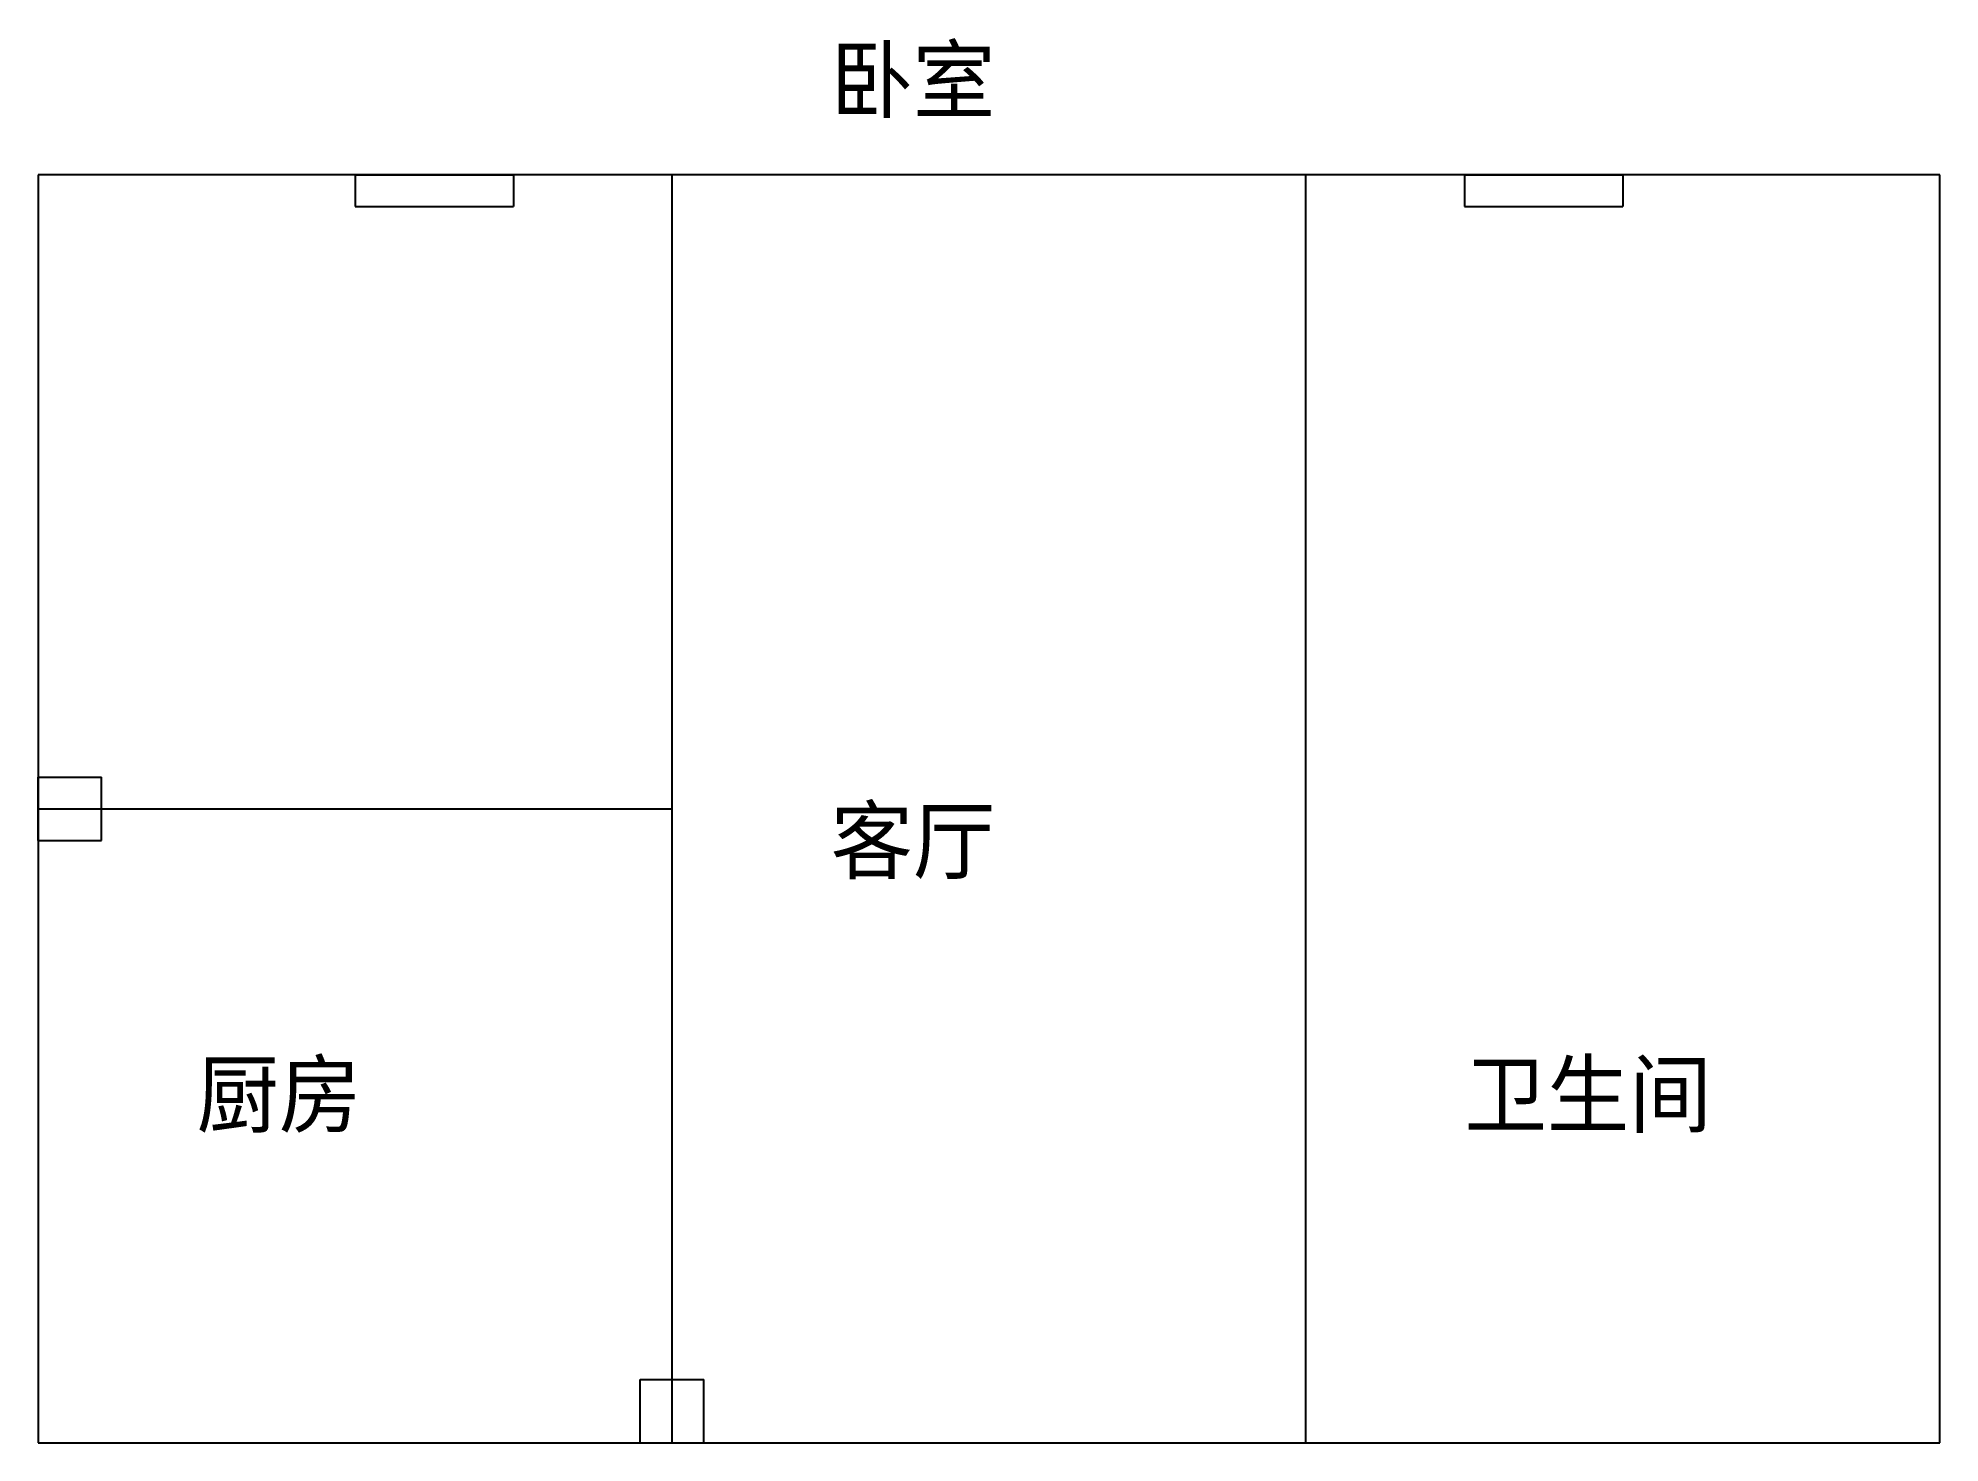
# Model space of a CAD drawing. Extents: x 0 to 6000, y 0 to 4432.
import ezdxf

# ---------------------------------------------------------------- set-up
doc = ezdxf.new("R2010")
doc.units = 0
for name, color, linetype in [('DOOR', 1, 'CONTINUOUS'), ('TEXT', 5, 'CONTINUOUS'), ('WALL', 7, 'CONTINUOUS'), ('WINDOW', 3, 'CONTINUOUS')]:
    doc.layers.add(name, color=color, linetype=linetype)

msp = doc.modelspace()

# ---------------------------------------------------------------- linework, layer by layer
at = {"layer": 'DOOR'}
for p, q in [((0, 1900), (0, 2100)), ((0, 2100), (200, 2100)), ((200, 1900), (200, 2100)), ((0, 1900), (200, 1900)), ((1900, 0), (1900, 200)), ((1900, 200), (2100, 200)), ((2100, 0), (2100, 200)), ((1900, 0), (2100, 0))]:
    msp.add_line(p, q, dxfattribs=at)
at = {"layer": 'WALL'}
for p, q in [((6000, 4000), (0, 4000)), ((0, 4000), (0, 0)), ((2000, 0), (2000, 4000)), ((4000, 0), (4000, 4000)), ((6000, 0), (6000, 4000)), ((0, 2000), (2000, 2000)), ((0, 0), (6000, 0))]:
    msp.add_line(p, q, dxfattribs=at)
at = {"layer": 'WINDOW'}
for p, q in [((1000, 4000), (1500, 4000)), ((1000, 4000), (1000, 3900)), ((1500, 4000), (1500, 3900)), ((4500, 4000), (5000, 4000)), ((4500, 4000), (4500, 3900)), ((5000, 4000), (5000, 3900)), ((1000, 3900), (1500, 3900)), ((4500, 3900), (5000, 3900))]:
    msp.add_line(p, q, dxfattribs=at)

# ---------------------------------------------------------------- texts
at = {"layer": 'TEXT'}
for s, p in [('卧室', (2500, 4200)), ('客厅', (2500, 1800)), ('厨房', (500, 1000)), ('卫生间', (4500, 1000))]:
    msp.add_text(s, height=200, dxfattribs=at).set_placement(p)

doc.saveas('drawing.dxf')
